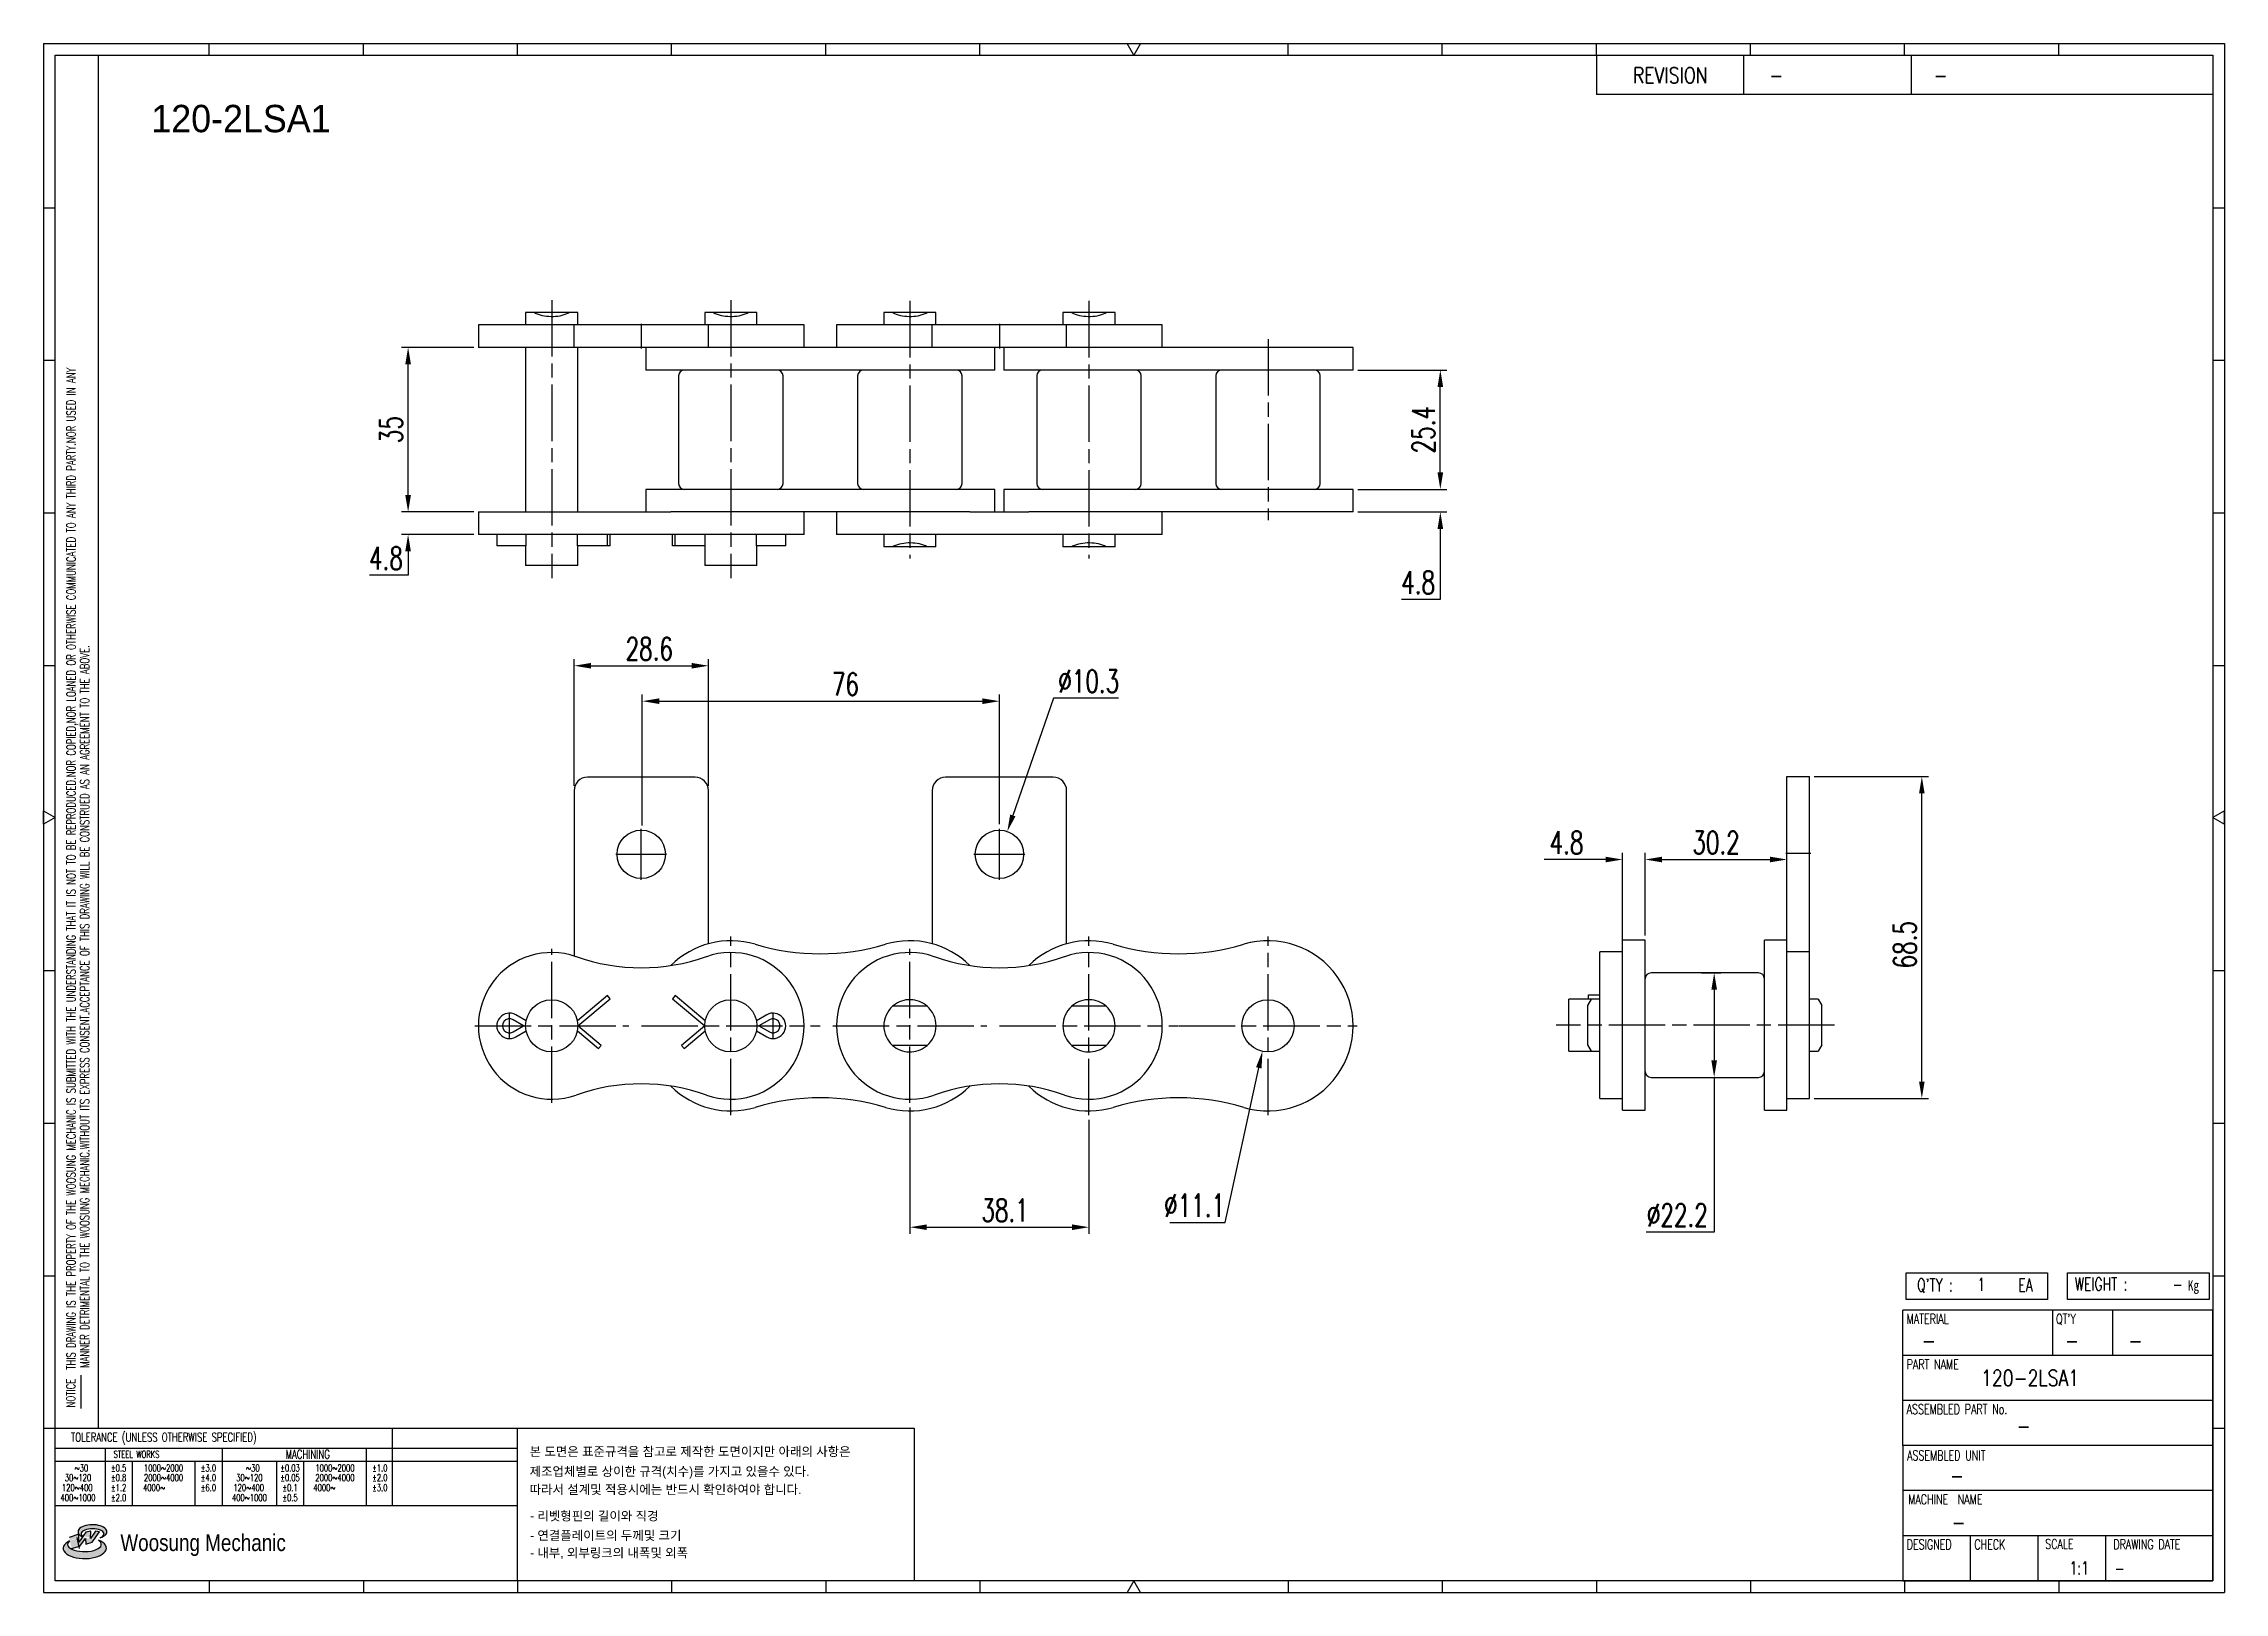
# Model space of a CAD drawing. Header units: millimetres. Extents: x 2124 to 2588, y 59 to 388.
import ezdxf
from ezdxf.enums import TextEntityAlignment as Align

# ---------------------------------------------------------------- set-up
doc = ezdxf.new("R2010")
doc.units = ezdxf.units.MM
doc.linetypes.add('AM_ISO08W050', pattern=[18, 12, -1.5, 3, -1.5])
doc.layers.get('Defpoints').update_dxf_attribs({"color": 80})
doc.layers.add('CL1', color=140, linetype='AM_ISO08W050', lineweight=25)
for name, color, linetype in [('S-DIM', 7, 'Continuous'), ('TITLE', 7, 'Continuous'), ('도면레이아웃', 7, 'Continuous')]:
    doc.layers.add(name, color=color, linetype=linetype)
doc.styles.add('HAN', font='ROMANS.shx', dxfattribs={"width": 0.7, "bigfont": 'whgtxt.shx'})
doc.styles.add('HKD_ST2', font='romans.shx', dxfattribs={"width": 0.7, "height": 4, "bigfont": '@extfont2.shx'})
doc.styles.add('HSG', font='SIMPLEX.shx', dxfattribs={"width": 0.7, "bigfont": 'HSG.shx'})
doc.styles.add('MtXpl_', font='Gulim.ttf')
doc.styles.add('SLDTEXTSTYLE4', font='arial.ttf', dxfattribs={"width": 0.8})
doc.dimstyles.new('AP2', dxfattribs={"dimscale": 2, "dimtxt": 2.4, "dimasz": 1.8, "dimexe": 0.7, "dimexo": 0.5, "dimgap": 0.6, "dimtad": 1, "dimtoh": 1, "dimdec": 1, "dimrnd": 0.01, "dimzin": 9, "dimdsep": 46, "dimtxsty": 'HSG', "dimcen": 0, "dimclrd": 251, "dimclre": 251, "dimclrt": 60, "dimazin": 2, "dimtp": 1, "dimtm": 1, "dimtfac": 0.5, "dimtdec": 1, "dimtofl": 0, "dimtmove": 0, "dimatfit": 3, "dimfxl": 0, "dimtvp": 1, "dimtolj": 2, "dimlwd": -1, "dimlwe": -1, "dimarcsym": 0})

# ---------------------------------------------------------------- blocks, each defined once
blk = doc.blocks.new('MAST')
at = {"layer": '도면레이아웃'}
h = blk.add_hatch(color=10, dxfattribs=at)
h.paths.add_polyline_path([(1.544, 35.177), (1.554, 34.966), (1.779, 35.034), (2.054, 35.422), (1.908, 35.446), (1.728, 35.167), (1.741, 35.439), (1.547, 35.405), (1.292, 35.041), (1.295, 35.33), (0.943, 35.208), (1.03, 34.8), (1.336, 34.885)])
edge = h.paths.add_edge_path()
edge.add_ellipse((1.795, 35.421), major_axis=(-0.53, 0), ratio=0.487785, start_angle=122.36065, end_angle=403.39574)
edge.add_line((1.411, 35.244), (1.419, 35.261))
edge.add_ellipse((1.798, 35.344), major_axis=(-0.423, 0), ratio=0.444396, start_angle=131.58977, end_angle=386.19408, ccw=False)
edge = h.paths.add_edge_path()
edge.add_ellipse((1.512, 34.815), major_axis=(-0.793, 0), ratio=0.480113, start_angle=314.67633, end_angle=590.85213)
edge.add_ellipse((1.501, 34.958), major_axis=(-0.62, 0), ratio=0.43311, start_angle=331.7024, end_angle=574.42495, ccw=False)
at = {"color": 140}
for p, q in [((0, 90.118), (80.15, 90.118)), ((0, 90.118), (0, 33.191)), ((80.15, 90.118), (80.15, 33.191)), ((57.068, 89.693), (57.068, 88.246)), ((62.47, 89.693), (62.47, 88.246)), ((68.635, 89.693), (68.635, 88.246)), ((79.725, 88.246), (57.068, 88.246)), ((68.449, 43.961), (68.449, 44.936)), ((68.449, 44.936), (73.654, 44.936)), ((73.654, 44.936), (73.654, 43.961)), ((74.39, 43.961), (74.39, 44.936)), ((74.39, 44.936), (79.595, 44.936)), ((79.595, 44.936), (79.595, 43.961)), ((68.336, 38.59), (68.336, 43.563)), ((79.725, 43.563), (68.336, 43.563)), ((73.654, 43.961), (68.449, 43.961)), ((73.827, 43.563), (73.827, 41.905)), ((79.595, 43.961), (74.39, 43.961)), ((76.037, 43.563), (76.037, 41.905)), ((79.725, 38.59), (79.725, 43.563)), ((79.725, 41.905), (68.336, 41.905)), ((79.725, 40.248), (68.336, 40.248)), ((68.336, 38.59), (68.336, 33.616)), ((79.725, 38.59), (68.336, 38.59)), ((79.725, 33.616), (79.725, 38.59)), ((79.725, 36.932), (68.336, 36.932)), ((79.725, 35.274), (68.336, 35.274)), ((70.822, 33.616), (70.822, 35.274)), ((73.309, 33.616), (73.309, 35.274)), ((75.796, 33.616), (75.796, 35.274)), ((0, 33.191), (80.15, 33.191)), ((68.336, 33.616), (79.725, 33.616))]:
    blk.add_line(p, q, dxfattribs=at)
for p, q in [((6.089, 89.693), (6.089, 90.118)), ((11.753, 89.693), (11.753, 90.118)), ((17.418, 89.693), (17.418, 90.118)), ((23.082, 89.693), (23.082, 90.118)), ((28.746, 89.693), (28.746, 90.118)), ((34.411, 89.693), (34.411, 90.118)), ((45.739, 89.693), (45.739, 90.118)), ((51.404, 89.693), (51.404, 90.118)), ((57.068, 89.693), (57.068, 90.118)), ((62.732, 89.693), (62.732, 90.118)), ((68.397, 89.693), (68.397, 90.118)), ((74.061, 89.693), (74.061, 90.118)), ((0, 84.085), (0.425, 84.085)), ((79.725, 84.085), (80.15, 84.085)), ((0, 78.478), (0.425, 78.478)), ((79.725, 78.478), (80.15, 78.478)), ((0, 72.87), (0.425, 72.87)), ((79.725, 72.87), (80.15, 72.87)), ((0, 67.262), (0.425, 67.262)), ((79.725, 67.262), (80.15, 67.262)), ((0, 56.047), (0.425, 56.047)), ((79.725, 56.047), (80.15, 56.047)), ((0, 50.439), (0.425, 50.439)), ((79.725, 50.439), (80.15, 50.439)), ((0, 44.832), (0.425, 44.832)), ((79.725, 44.832), (80.15, 44.832)), ((1.377, 39.947), (1.377, 41.174)), ((0, 39.224), (0.425, 39.224)), ((79.725, 39.224), (80.15, 39.224)), ((6.089, 33.616), (6.089, 33.191)), ((11.753, 33.616), (11.753, 33.191)), ((17.418, 33.616), (17.418, 33.191)), ((23.082, 33.616), (23.082, 33.191)), ((28.746, 33.616), (28.746, 33.191)), ((34.411, 33.616), (34.411, 33.191)), ((45.739, 33.616), (45.739, 33.191)), ((51.404, 33.616), (51.404, 33.191)), ((57.068, 33.616), (57.068, 33.191)), ((62.732, 33.616), (62.732, 33.191)), ((68.397, 33.616), (68.397, 33.191)), ((74.061, 33.616), (74.061, 33.191))]:
    blk.add_line(p, q)
at = {"color": 2}
for p, q in [((2.017, 39.224), (2.017, 89.693)), ((0.425, 39.224), (17.418, 39.224)), ((0.425, 38.487), (17.418, 38.487)), ((2.257, 38.487), (2.257, 36.382)), ((6.557, 38.5), (6.557, 36.382)), ((11.857, 38.487), (11.857, 36.382)), ((12.816, 39.224), (12.816, 36.382)), ((17.418, 33.616), (17.418, 39.224)), ((0.425, 38.012), (17.418, 38.012)), ((3.257, 38.012), (3.257, 36.382)), ((5.557, 38.012), (5.557, 36.382)), ((8.557, 38.012), (8.557, 36.382)), ((9.557, 38.026), (9.557, 36.382)), ((0.425, 36.382), (17.418, 36.382))]:
    blk.add_line(p, q, dxfattribs=at)
for points in [[(40.075, 89.693), (39.83, 90.118), (40.32, 90.118)], [(0.425, 61.679), (0, 61.433), (0, 61.924)], [(79.725, 61.679), (80.15, 61.433), (80.15, 61.924)], [(40.075, 33.616), (39.83, 33.191), (40.32, 33.191)]]:
    blk.add_lwpolyline(points, close=True)
at = {"color": 140}
blk.add_lwpolyline([(0.425, 89.693), (79.725, 89.693), (79.725, 33.616), (0.425, 33.616)], close=True, dxfattribs=at)
at = {"layer": '도면레이아웃'}
for p, q in [((1.295, 35.33), (0.943, 35.208)), ((1.547, 35.405), (1.292, 35.041)), ((1.292, 35.041), (1.295, 35.33)), ((1.741, 35.439), (1.547, 35.405)), ((1.908, 35.446), (1.728, 35.167)), ((1.728, 35.167), (1.741, 35.439)), ((1.779, 35.034), (2.054, 35.422)), ((2.054, 35.422), (1.908, 35.446)), ((1.03, 34.8), (1.336, 34.885)), ((1.224, 35.208), (1.311, 34.8)), ((1.224, 35.208), (1.224, 35.208)), ((1.336, 34.885), (1.544, 35.177)), ((1.419, 35.261), (1.411, 35.244)), ((1.544, 35.177), (1.554, 34.966)), ((1.554, 34.966), (1.779, 35.034))]:
    blk.add_line(p, q, dxfattribs=at)
for centre, major_axis, ratio, start_param, end_param in [((1.795, 35.421), (-0.53, 0), 0.487785, 2.135596, 7.040584), ((1.798, 35.344), (-0.423, 0), 0.444396, 2.296675, 6.740358), ((1.512, 34.815), (-0.793, 0), 0.480113, 5.492138, 10.312315), ((1.501, 34.958), (-0.62, 0), 0.43311, 5.789299, 10.025607)]:
    blk.add_ellipse(centre, major_axis=major_axis, ratio=ratio, start_param=start_param, end_param=end_param, dxfattribs=at)
for s, height, style, width, p in [('REVISION', 0.5806, 'HAN', 0.8, (58.415, 88.664)), ('-', 0.581, 'HAN', 0.8, (63.426, 88.664)), ('-', 0.581, 'HAN', 0.8, (69.468, 88.664)), ("Q'TY : ", 0.4746, 'HKD_ST2', 0.7, (68.857, 44.253)), ('1', 0.475, 'HKD_ST2', 0.7, (71.071, 44.275)), ('EA', 0.4746, 'HKD_ST2', 0.7, (72.578, 44.253)), ('WEIGHT : ', 0.4746, 'HKD_ST2', 0.7, (74.65, 44.286)), ('-', 0.581, 'HAN', 0.8, (69.029, 42.157)), ('-', 0.581, 'HAN', 0.8, (74.289, 42.157)), ('-', 0.581, 'HAN', 0.8, (76.623, 42.157)), ('-', 0.581, 'HAN', 0.8, (72.515, 39.013)), ('-', 0.581, 'HAN', 0.8, (70.067, 37.189)), ('-', 0.581, 'HAN', 0.8, (70.126, 35.48)), ('1:1', 0.4746, 'HKD_ST2', 0.7, (74.458, 33.848)), ('-', 0.475, 'HKD_ST2', 0.7, (76.112, 33.837))]:
    blk.add_text(s, height=height, dxfattribs=dict(style=style, width=width)).set_placement(p)
at = {"color": 6, "style": 'HKD_ST2', "width": 0.7}
for s, p in [(' THIS DRAWING IS THE PROPERTY OF THE WOOSUNG MECHANIC IS SUBMITTED WITH THE UNDERSTANDING THAT IT IS NOT TO BE REPRODUCED.NOR COPIED,NOR LOANED OR OTHERWISE COMMUNICATED TO ANY THIRD PARTY.NOR USED IN ANY', (1.173, 41.217)), ('MANNER DETRIMENTAL TO THE WOOSUNG MECHANIC.WITHOUT ITS EXPRESS CONSENT.ACCEPTANCE OF THIS DRAWING WILL BE CONSTRUED AS AN AGREEMENT TO THE ABOVE.', (1.672, 41.447))]:
    blk.add_text(s, height=0.326266, rotation=90, dxfattribs=at).set_placement(p)
at = {"style": 'HKD_ST2', "width": 0.7}
blk.add_text('-', height=0.475, dxfattribs=at).set_placement((78.613, 44.286), align=Align.RIGHT)
at = {"color": 254, "style": 'HKD_ST2', "width": 0.7}
for s, height, p in [('MATERIAL', 0.3651, (68.474, 43.425)), ("QT'Y", 0.3651, (73.965, 43.425)), ('PART NAME', 0.3651, (68.474, 41.756)), ('ASSEMBLED PART No.', 0.36511, (68.474, 40.109)), ('ASSEMBLED UNIT', 0.36511, (68.49, 38.408)), ('MACHINE  NAME', 0.36511, (68.532, 36.794)), ('DESIGNED', 0.3651, (68.474, 35.136)), ('CHECK', 0.3651, (70.961, 35.136)), ('SCALE', 0.3651, (73.566, 35.153)), ('DRAWING DATE', 0.36511, (76.071, 35.141))]:
    blk.add_text(s, height=height, dxfattribs=at).set_placement(p, align=Align.TOP_LEFT)
at = {"style": 'HKD_ST2', "width": 0.7}
blk.add_text('NOTICE', height=0.3263, rotation=90, dxfattribs=at).set_placement((1.163, 39.988))
blk.add_text('TOLERANCE (UNLESS OTHERWISE SPECIFIED)', height=0.32627, dxfattribs=at).set_placement((4.417, 38.896), align=Align.MIDDLE_CENTER)
at = {"color": 4, "style": 'HKD_ST2', "width": 0.7}
for s, height, p in [('%%12630', 0.261, (1.389, 37.762)), ('1000%%1262000', 0.26101, (4.407, 37.762)), ('%%12630', 0.261, (7.689, 37.762)), ('1000%%1262000', 0.26101, (10.707, 37.762)), ('120%%126400', 0.26101, (1.237, 37.045)), ('30%%126120', 0.261, (1.263, 37.411)), ('4000%%126', 0.261, (4.061, 37.045)), ('2000%%1264000', 0.26101, (4.407, 37.411)), ('120%%126400', 0.26101, (7.537, 37.045)), ('30%%126120', 0.261, (7.563, 37.411)), ('4000%%126', 0.261, (10.321, 37.045)), ('2000%%1264000', 0.26101, (10.707, 37.411)), ('400%%1261000', 0.26101, (1.263, 36.67)), ('400%%1261000', 0.26101, (7.563, 36.67))]:
    blk.add_text(s, height=height, dxfattribs=at).set_placement(p, align=Align.MIDDLE_CENTER)
for s, height, p in [('%%P0.5', 0.261, (2.757, 37.762)), ('STEEL WORKS', 0.26101, (3.416, 38.268)), ('%%P3.0', 0.261, (6.057, 37.762)), ('%%P0.03', 0.261, (9.057, 37.762)), ('MACHINING', 0.3263, (9.707, 38.27)), ('%%P1.0', 0.261, (12.357, 37.762)), ('%%P0.8', 0.261, (2.757, 37.411)), ('%%P1.2', 0.261, (2.757, 37.045)), ('%%P4.0', 0.261, (6.057, 37.411)), ('%%P6.0', 0.261, (6.057, 37.045)), ('%%P0.05', 0.261, (9.057, 37.411)), ('%%P0.1', 0.261, (9.057, 37.045)), ('%%P2.0', 0.261, (12.357, 37.411)), ('%%P3.0', 0.261, (12.357, 37.045)), ('%%P2.0', 0.261, (2.757, 36.67)), ('%%P0.5', 0.261, (9.057, 36.67))]:
    blk.add_text(s, height=height, dxfattribs=at).set_placement(p, align=Align.MIDDLE)
at = {"color": 1, "style": 'SLDTEXTSTYLE4', "width": 0.8}
blk.add_text('Woosung Mechanic', height=0.61957, dxfattribs=at).set_placement((2.822, 34.711))
at = {"layer": 'TITLE', "width": 0.8}
blk.add_text('Kg', height=0.3789, dxfattribs=at).set_placement((78.807, 44.286))
blk = doc.blocks.new('*D2')
at = {"layer": 'Defpoints', "color": 0, "transparency": 16777216}
for p in [(2402.6, 293.46), (2421.16, 293.46), (2402.6, 288.66)]:
    blk.add_point(p, dxfattribs=at)
at = {"layer": 'S-DIM', "color": 251, "linetype": 'ByBlock', "transparency": 16777216}
for p, q in [((2421.16, 297.06), (2421.16, 300.66)), ((2403.6, 293.46), (2422.56, 293.46)), ((2403.6, 288.66), (2422.56, 288.66)), ((2421.16, 285.06), (2421.16, 270.05)), ((2421.16, 270.05), (2412.92, 270.05))]:
    blk.add_line(p, q, dxfattribs=at)
at = {"layer": 'S-DIM', "color": 251, "transparency": 16777216}
for points in [[(2420.56, 297.06), (2421.76, 297.06), (2421.16, 293.46)], [(2420.56, 285.06), (2421.76, 285.06), (2421.16, 288.66)]]:
    blk.add_solid(points, dxfattribs=at)
at = {"layer": 'S-DIM', "color": 60, "transparency": 16777216, "insert": (2416.44, 273.65), "char_height": 4.8, "attachment_point": 5, "style": 'HSG'}
blk.add_mtext('\\A2;4.8', dxfattribs=at)
blk = doc.blocks.new('*D3')
at = {"layer": 'Defpoints', "color": 0, "transparency": 16777216}
for p in [(2402.6, 318.86), (2421.16, 318.86), (2402.6, 293.46)]:
    blk.add_point(p, dxfattribs=at)
at = {"layer": 'S-DIM', "color": 251, "linetype": 'ByBlock', "transparency": 16777216}
for p, q in [((2403.6, 318.86), (2422.56, 318.86)), ((2421.16, 297.06), (2421.16, 315.26)), ((2403.6, 293.46), (2422.56, 293.46))]:
    blk.add_line(p, q, dxfattribs=at)
at = {"layer": 'S-DIM', "color": 251, "transparency": 16777216}
for points in [[(2420.56, 315.26), (2421.76, 315.26), (2421.16, 318.86)], [(2420.56, 297.06), (2421.76, 297.06), (2421.16, 293.46)]]:
    blk.add_solid(points, dxfattribs=at)
at = {"layer": 'S-DIM', "color": 60, "transparency": 16777216, "insert": (2417.56, 306.16), "char_height": 4.8, "attachment_point": 5, "rotation": 90, "style": 'HSG'}
blk.add_mtext('\\A2;25.4', dxfattribs=at)
blk = doc.blocks.new('*D4')
at = {"layer": 'Defpoints', "color": 0, "transparency": 16777216}
for p in [(2201.54, 288.66), (2216.5, 288.66), (2216.5, 283.86)]:
    blk.add_point(p, dxfattribs=at)
at = {"layer": 'S-DIM', "color": 251, "linetype": 'ByBlock', "transparency": 16777216}
for p, q in [((2201.54, 292.26), (2201.54, 295.86)), ((2215.5, 288.66), (2200.14, 288.66)), ((2215.5, 283.86), (2200.14, 283.86)), ((2201.54, 280.26), (2201.54, 275.2)), ((2201.54, 275.2), (2193.3, 275.2))]:
    blk.add_line(p, q, dxfattribs=at)
at = {"layer": 'S-DIM', "color": 251, "transparency": 16777216}
for points in [[(2200.94, 292.26), (2202.14, 292.26), (2201.54, 288.66)], [(2200.94, 280.26), (2202.14, 280.26), (2201.54, 283.86)]]:
    blk.add_solid(points, dxfattribs=at)
at = {"layer": 'S-DIM', "color": 60, "transparency": 16777216, "insert": (2196.82, 278.8), "char_height": 4.8, "attachment_point": 5, "style": 'HSG'}
blk.add_mtext('\\A2;4.8', dxfattribs=at)
blk = doc.blocks.new('*D5')
at = {"layer": 'Defpoints', "color": 0, "transparency": 16777216}
for p in [(2201.54, 323.66), (2216.5, 323.66), (2216.5, 288.66)]:
    blk.add_point(p, dxfattribs=at)
at = {"layer": 'S-DIM', "color": 251, "linetype": 'ByBlock', "transparency": 16777216}
for p, q in [((2215.5, 323.66), (2200.14, 323.66)), ((2201.54, 292.26), (2201.54, 320.06)), ((2215.5, 288.66), (2200.14, 288.66))]:
    blk.add_line(p, q, dxfattribs=at)
at = {"layer": 'S-DIM', "color": 251, "transparency": 16777216}
for points in [[(2200.94, 320.06), (2202.14, 320.06), (2201.54, 323.66)], [(2200.94, 292.26), (2202.14, 292.26), (2201.54, 288.66)]]:
    blk.add_solid(points, dxfattribs=at)
at = {"layer": 'S-DIM', "color": 60, "transparency": 16777216, "insert": (2197.94, 306.16), "char_height": 4.8, "attachment_point": 5, "rotation": 90, "style": 'HSG'}
blk.add_mtext('\\A2;35', dxfattribs=at)
blk = doc.blocks.new('*D6')
at = {"layer": 'Defpoints', "color": 0, "transparency": 16777216}
for p in [(2265.45, 255.93), (2236.85, 229.35), (2265.45, 229.35)]:
    blk.add_point(p, dxfattribs=at)
at = {"layer": 'S-DIM', "color": 251, "linetype": 'ByBlock', "transparency": 16777216}
for p, q in [((2236.85, 230.35), (2236.85, 257.33)), ((2240.45, 255.93), (2261.85, 255.93)), ((2265.45, 230.35), (2265.45, 257.33))]:
    blk.add_line(p, q, dxfattribs=at)
at = {"layer": 'S-DIM', "color": 251, "transparency": 16777216}
for points in [[(2240.45, 256.53), (2240.45, 255.33), (2236.85, 255.93)], [(2261.85, 256.53), (2261.85, 255.33), (2265.45, 255.93)]]:
    blk.add_solid(points, dxfattribs=at)
at = {"layer": 'S-DIM', "color": 60, "transparency": 16777216, "insert": (2252.86, 259.53), "char_height": 4.8, "attachment_point": 5, "style": 'HSG'}
blk.add_mtext('\\A2;28.6', dxfattribs=at)
blk = doc.blocks.new('*D7')
at = {"layer": 'Defpoints', "color": 0, "transparency": 16777216}
for p in [(2327.35, 248.39), (2251.37, 220.96), (2327.35, 221.22)]:
    blk.add_point(p, dxfattribs=at)
at = {"layer": 'S-DIM', "color": 251, "linetype": 'ByBlock', "transparency": 16777216}
for p, q in [((2251.37, 221.96), (2251.37, 249.79)), ((2254.97, 248.39), (2323.75, 248.39)), ((2327.35, 222.22), (2327.35, 249.79))]:
    blk.add_line(p, q, dxfattribs=at)
at = {"layer": 'S-DIM', "color": 251, "transparency": 16777216}
for points in [[(2254.97, 248.99), (2254.97, 247.79), (2251.37, 248.39)], [(2323.75, 248.99), (2323.75, 247.79), (2327.35, 248.39)]]:
    blk.add_solid(points, dxfattribs=at)
at = {"layer": 'S-DIM', "color": 60, "transparency": 16777216, "insert": (2294.6, 251.99), "char_height": 4.8, "attachment_point": 5, "style": 'HSG'}
blk.add_mtext('\\A2;76', dxfattribs=at)
blk = doc.blocks.new('*D8')
at = {"layer": 'Defpoints', "color": 0, "transparency": 16777216}
for p in [(2329.03, 220.68), (2325.66, 210.95)]:
    blk.add_point(p, dxfattribs=at)
at = {"layer": 'S-DIM', "color": 251, "linetype": 'ByBlock', "transparency": 16777216}
for p, q in [((2338.83, 249.03), (2330.2, 224.08)), ((2352.67, 249.03), (2338.83, 249.03))]:
    blk.add_line(p, q, dxfattribs=at)
at = {"layer": 'S-DIM', "color": 251, "transparency": 16777216}
blk.add_solid([(2329.64, 224.28), (2330.77, 223.89), (2329.03, 220.68)], dxfattribs=at)
at = {"layer": 'S-DIM', "color": 60, "transparency": 16777216, "insert": (2346.35, 252.63), "char_height": 4.8, "attachment_point": 5, "style": 'HSG'}
blk.add_mtext('\\A2;∅10.3', dxfattribs=at)
blk = doc.blocks.new('*D9')
at = {"layer": 'Defpoints', "color": 0, "transparency": 16777216}
for p in [(2308.3, 162.93), (2346.4, 160.31), (2346.4, 136.46)]:
    blk.add_point(p, dxfattribs=at)
at = {"layer": 'S-DIM', "color": 251, "linetype": 'ByBlock', "transparency": 16777216}
for p, q in [((2308.3, 161.93), (2308.3, 135.06)), ((2346.4, 159.31), (2346.4, 135.06)), ((2311.9, 136.46), (2342.8, 136.46))]:
    blk.add_line(p, q, dxfattribs=at)
at = {"layer": 'S-DIM', "color": 251, "transparency": 16777216}
for points in [[(2311.9, 137.06), (2311.9, 135.86), (2308.3, 136.46)], [(2342.8, 137.06), (2342.8, 135.86), (2346.4, 136.46)]]:
    blk.add_solid(points, dxfattribs=at)
at = {"layer": 'S-DIM', "color": 60, "transparency": 16777216, "insert": (2328.55, 140.06), "char_height": 4.8, "attachment_point": 5, "style": 'HSG'}
blk.add_mtext('\\A2;38.1', dxfattribs=at)
blk = doc.blocks.new('*D10')
at = {"layer": 'Defpoints', "color": 0, "transparency": 16777216}
for p in [(2475.72, 190.58), (2475.72, 168.35), (2479.43, 168.35)]:
    blk.add_point(p, dxfattribs=at)
at = {"layer": 'S-DIM', "color": 251, "linetype": 'ByBlock', "transparency": 16777216}
for p, q in [((2476.72, 190.58), (2480.83, 190.58)), ((2479.43, 186.98), (2479.43, 171.95)), ((2476.72, 168.35), (2480.83, 168.35)), ((2479.43, 168.35), (2479.43, 135.42)), ((2479.43, 135.42), (2464.95, 135.42))]:
    blk.add_line(p, q, dxfattribs=at)
at = {"layer": 'S-DIM', "color": 251, "transparency": 16777216}
for points in [[(2478.83, 186.98), (2480.03, 186.98), (2479.43, 190.58)], [(2478.83, 171.95), (2480.03, 171.95), (2479.43, 168.35)]]:
    blk.add_solid(points, dxfattribs=at)
at = {"layer": 'S-DIM', "color": 60, "transparency": 16777216, "insert": (2471.59, 139.02), "char_height": 4.8, "attachment_point": 5, "style": 'HSG'}
blk.add_mtext('\\A2;%%c22.2', dxfattribs=at)
blk = doc.blocks.new('*D11')
at = {"layer": 'Defpoints', "color": 0, "transparency": 16777216}
for p in [(2499.72, 232.36), (2523.61, 232.36), (2499.72, 163.86)]:
    blk.add_point(p, dxfattribs=at)
at = {"layer": 'S-DIM', "color": 251, "linetype": 'ByBlock', "transparency": 16777216}
for p, q in [((2500.72, 232.36), (2525.01, 232.36)), ((2523.61, 167.46), (2523.61, 228.76)), ((2500.72, 163.86), (2525.01, 163.86))]:
    blk.add_line(p, q, dxfattribs=at)
at = {"layer": 'S-DIM', "color": 251, "transparency": 16777216}
for points in [[(2523.01, 228.76), (2524.21, 228.76), (2523.61, 232.36)], [(2523.01, 167.46), (2524.21, 167.46), (2523.61, 163.86)]]:
    blk.add_solid(points, dxfattribs=at)
at = {"layer": 'S-DIM', "color": 60, "transparency": 16777216, "insert": (2520.01, 196.57), "char_height": 4.8, "attachment_point": 5, "rotation": 90, "style": 'HSG'}
blk.add_mtext('\\A2;68.5', dxfattribs=at)
blk = doc.blocks.new('*D12')
at = {"layer": 'Defpoints', "color": 0, "transparency": 16777216}
for p in [(2464.72, 214.7), (2459.92, 196.57), (2464.72, 197.56)]:
    blk.add_point(p, dxfattribs=at)
at = {"layer": 'S-DIM', "color": 251, "linetype": 'ByBlock', "transparency": 16777216}
for p, q in [((2456.32, 214.7), (2443.28, 214.7)), ((2459.92, 197.57), (2459.92, 216.1)), ((2464.72, 198.56), (2464.72, 216.1)), ((2468.32, 214.7), (2471.92, 214.7))]:
    blk.add_line(p, q, dxfattribs=at)
at = {"layer": 'S-DIM', "color": 251, "transparency": 16777216}
for points in [[(2456.32, 215.3), (2456.32, 214.1), (2459.92, 214.7)], [(2468.32, 215.3), (2468.32, 214.1), (2464.72, 214.7)]]:
    blk.add_solid(points, dxfattribs=at)
at = {"layer": 'S-DIM', "color": 60, "transparency": 16777216, "insert": (2448, 218.3), "char_height": 4.8, "attachment_point": 5, "style": 'HSG'}
blk.add_mtext('\\A2;4.8', dxfattribs=at)
blk = doc.blocks.new('*D13')
at = {"layer": 'Defpoints', "color": 0, "transparency": 16777216}
for p in [(2494.92, 214.7), (2494.92, 214.7), (2464.72, 197.56)]:
    blk.add_point(p, dxfattribs=at)
at = {"layer": 'S-DIM', "color": 251, "linetype": 'ByBlock', "transparency": 16777216}
for p, q in [((2464.72, 198.56), (2464.72, 216.1)), ((2468.32, 214.7), (2491.32, 214.7)), ((2494.92, 215.7), (2494.92, 216.1))]:
    blk.add_line(p, q, dxfattribs=at)
at = {"layer": 'S-DIM', "color": 251, "transparency": 16777216}
for points in [[(2468.32, 215.3), (2468.32, 214.1), (2464.72, 214.7)], [(2491.32, 215.3), (2491.32, 214.1), (2494.92, 214.7)]]:
    blk.add_solid(points, dxfattribs=at)
at = {"layer": 'S-DIM', "color": 60, "transparency": 16777216, "insert": (2479.82, 218.3), "char_height": 4.8, "attachment_point": 5, "style": 'HSG'}
blk.add_mtext('\\A2;30.2', dxfattribs=at)
blk = doc.blocks.new('*D14')
at = {"layer": 'Defpoints', "color": 0, "transparency": 16777216}
for p in [(2385.68, 184.74), (2383.31, 173.89)]:
    blk.add_point(p, dxfattribs=at)
at = {"layer": 'S-DIM', "color": 251, "linetype": 'ByBlock', "transparency": 16777216}
for p, q in [((2375.35, 137.5), (2382.54, 170.37)), ((2363.59, 137.5), (2375.35, 137.5))]:
    blk.add_line(p, q, dxfattribs=at)
at = {"layer": 'S-DIM', "color": 251, "transparency": 16777216}
blk.add_solid([(2381.95, 170.5), (2383.13, 170.24), (2383.31, 173.89)], dxfattribs=at)
at = {"layer": 'S-DIM', "color": 60, "transparency": 16777216, "insert": (2368.87, 141.1), "char_height": 4.8, "attachment_point": 5, "style": 'HSG'}
blk.add_mtext('\\A2;∅11.1', dxfattribs=at)

msp = doc.modelspace()

# ---------------------------------------------------------------- linework, layer by layer
for p, q in [((2226.54, 331.06), (2226.54, 328.46)), ((2237.65, 331.06), (2226.54, 331.06)), ((2237.65, 328.46), (2237.65, 331.06)), ((2275.75, 331.06), (2264.64, 331.06)), ((2264.64, 331.06), (2264.64, 328.46)), ((2275.75, 328.46), (2275.75, 331.06)), ((2313.85, 331.06), (2302.74, 331.06)), ((2302.74, 331.06), (2302.74, 328.46)), ((2313.85, 328.46), (2313.85, 331.06)), ((2351.95, 331.06), (2340.84, 331.06)), ((2340.84, 331.06), (2340.84, 328.46)), ((2351.95, 328.46), (2351.95, 331.06)), ((2285.8, 328.46), (2216.5, 328.46)), ((2216.5, 328.46), (2216.5, 323.66)), ((2236.85, 323.66), (2236.85, 328.46)), ((2265.45, 323.66), (2265.45, 328.46)), ((2285.8, 323.66), (2285.8, 328.46)), ((2362, 328.46), (2292.7, 328.46)), ((2292.7, 328.46), (2292.7, 323.66)), ((2313.05, 323.66), (2313.05, 328.46)), ((2341.65, 323.66), (2341.65, 328.46)), ((2362, 323.66), (2362, 328.46)), ((2265.45, 323.66), (2216.5, 323.66)), ((2226.54, 323.66), (2226.54, 288.66)), ((2237.65, 288.66), (2237.65, 323.66)), ((2252.1, 323.66), (2252.1, 318.86)), ((2313.05, 323.66), (2265.45, 323.66)), ((2341.65, 323.66), (2313.05, 323.66)), ((2326.4, 318.86), (2326.4, 323.66)), ((2328.3, 323.66), (2328.3, 318.86)), ((2402.6, 323.66), (2341.65, 323.66)), ((2402.6, 318.86), (2402.6, 323.66)), ((2326.4, 318.86), (2252.1, 318.86)), ((2259.08, 317.59), (2259.08, 294.73)), ((2281.31, 294.73), (2281.31, 317.59)), ((2297.18, 317.59), (2297.18, 294.73)), ((2319.41, 294.73), (2319.41, 317.59)), ((2402.6, 318.86), (2328.3, 318.86)), ((2335.28, 317.59), (2335.28, 294.73)), ((2357.51, 294.73), (2357.51, 317.59)), ((2373.38, 317.59), (2373.38, 294.73)), ((2395.61, 294.73), (2395.61, 317.59)), ((2252.1, 293.46), (2252.1, 288.66)), ((2326.4, 293.46), (2252.1, 293.46)), ((2326.4, 288.66), (2326.4, 293.46)), ((2328.3, 293.46), (2328.3, 288.66)), ((2402.6, 293.46), (2328.3, 293.46)), ((2402.6, 288.66), (2402.6, 293.46)), ((2216.5, 288.66), (2257.42, 288.66)), ((2216.5, 288.66), (2216.5, 283.86)), ((2321.07, 288.66), (2257.42, 288.66)), ((2285.8, 283.86), (2285.8, 288.66)), ((2292.7, 288.66), (2292.7, 283.86)), ((2321.07, 288.66), (2333.62, 288.66)), ((2402.6, 288.66), (2333.62, 288.66)), ((2362, 283.86), (2362, 288.66)), ((2285.8, 283.86), (2216.5, 283.86)), ((2220.41, 283.86), (2220.41, 281.46)), ((2226.65, 281.46), (2226.65, 283.86)), ((2237.55, 281.46), (2237.55, 283.86)), ((2243.96, 281.46), (2243.96, 283.86)), ((2244.53, 281.46), (2244.53, 283.86)), ((2257.76, 281.46), (2257.76, 283.86)), ((2258.33, 281.46), (2258.33, 283.86)), ((2264.75, 281.46), (2264.75, 283.86)), ((2275.65, 281.46), (2275.65, 283.86)), ((2281.88, 281.46), (2281.88, 283.86)), ((2362, 283.86), (2292.7, 283.86)), ((2302.74, 283.86), (2302.74, 281.26)), ((2313.85, 281.26), (2313.85, 283.86)), ((2340.84, 283.86), (2340.84, 281.26)), ((2351.95, 281.26), (2351.95, 283.86)), ((2226.65, 281.46), (2220.41, 281.46)), ((2226.54, 281.46), (2226.54, 277.26)), ((2244.53, 281.46), (2237.55, 281.46)), ((2237.65, 277.26), (2237.65, 281.46)), ((2264.75, 281.46), (2257.76, 281.46)), ((2264.64, 281.46), (2264.64, 277.26)), ((2281.88, 281.46), (2275.65, 281.46)), ((2275.75, 277.26), (2275.75, 281.46)), ((2313.85, 281.26), (2302.74, 281.26)), ((2351.95, 281.26), (2340.84, 281.26)), ((2237.65, 277.26), (2226.54, 277.26)), ((2275.75, 277.26), (2264.64, 277.26)), ((2262.59, 232.21), (2239.71, 232.21)), ((2338.79, 232.21), (2315.91, 232.21)), ((2494.92, 197.56), (2494.92, 232.36)), ((2494.92, 232.36), (2499.72, 232.36)), ((2499.72, 163.86), (2499.72, 232.36)), ((2236.85, 229.35), (2236.85, 194.17)), ((2265.45, 196.78), (2265.45, 229.35)), ((2313.05, 229.35), (2313.05, 196.78)), ((2341.65, 196.78), (2341.65, 229.35)), ((2459.92, 195.06), (2455.12, 195.06)), ((2455.12, 163.86), (2455.12, 195.06)), ((2464.72, 197.56), (2459.92, 197.56)), ((2459.92, 161.36), (2459.92, 197.56)), ((2464.72, 161.36), (2464.72, 197.56)), ((2494.92, 197.56), (2490.12, 197.56)), ((2490.12, 161.36), (2490.12, 197.56)), ((2494.92, 161.36), (2494.92, 197.56)), ((2499.72, 195.06), (2494.92, 195.06)), ((2488.85, 190.58), (2465.99, 190.58)), ((2243.96, 185.77), (2237.55, 180.39)), ((2244.53, 185.09), (2243.96, 185.77)), ((2258.33, 185.77), (2257.76, 185.09)), ((2264.75, 180.39), (2258.33, 185.77)), ((2452.72, 185.02), (2452.72, 185.92)), ((2452.72, 185.92), (2455.12, 185.92)), ((2226.65, 180.39), (2224.46, 181.65)), ((2237.65, 179.31), (2244.53, 185.09)), ((2257.76, 185.09), (2264.64, 179.31)), ((2277.83, 181.65), (2275.65, 180.39)), ((2311.97, 183.48), (2304.62, 183.48)), ((2350.07, 183.48), (2342.72, 183.48)), ((2448.52, 173.91), (2448.52, 185.02)), ((2453.33, 185.02), (2448.52, 185.02)), ((2452.52, 183.63), (2453.33, 185.02)), ((2452.52, 175.3), (2452.52, 183.63)), ((2455.12, 185.02), (2453.33, 185.02)), ((2501.52, 185.02), (2499.72, 185.02)), ((2501.52, 185.02), (2502.32, 183.63)), ((2502.32, 175.3), (2502.32, 183.63)), ((2226.1, 179.31), (2223.86, 180.61)), ((2223.86, 178.02), (2226.1, 179.31)), ((2224.46, 176.98), (2226.65, 178.24)), ((2237.55, 178.24), (2242.03, 174.47)), ((2242.6, 175.16), (2237.65, 179.31)), ((2264.64, 179.31), (2259.69, 175.16)), ((2260.26, 174.47), (2264.75, 178.24)), ((2275.65, 178.24), (2277.83, 176.98)), ((2278.43, 180.61), (2276.19, 179.31)), ((2276.19, 179.31), (2278.43, 178.02)), ((2242.03, 174.47), (2242.6, 175.16)), ((2259.69, 175.16), (2260.26, 174.47)), ((2311.97, 175.15), (2304.62, 175.15)), ((2350.07, 175.15), (2342.72, 175.15)), ((2448.52, 173.91), (2453.33, 173.91)), ((2453.33, 173.91), (2452.52, 175.3)), ((2453.33, 173.91), (2455.12, 173.91)), ((2499.72, 173.91), (2501.52, 173.91)), ((2502.32, 175.3), (2501.52, 173.91)), ((2465.99, 168.35), (2488.85, 168.35)), ((2455.12, 163.86), (2459.92, 163.86)), ((2494.92, 163.86), (2499.72, 163.86)), ((2459.92, 161.36), (2464.72, 161.36)), ((2490.12, 161.36), (2494.92, 161.36))]:
    msp.add_line(p, q)
for points in [[(2228.42, 331.06), (2228.8, 330.88), (2229.2, 330.73), (2229.62, 330.59), (2230.07, 330.48), (2230.53, 330.39), (2231, 330.32), (2231.47, 330.28), (2231.96, 330.26), (2232.44, 330.26), (2232.92, 330.29), (2233.4, 330.35), (2233.87, 330.42), (2234.32, 330.52), (2234.75, 330.65), (2235.17, 330.79), (2235.56, 330.96), (2235.77, 331.06)], [(2266.52, 331.06), (2266.9, 330.88), (2267.3, 330.73), (2267.72, 330.59), (2268.17, 330.48), (2268.63, 330.39), (2269.1, 330.32), (2269.57, 330.28), (2270.06, 330.26), (2270.54, 330.26), (2271.02, 330.29), (2271.5, 330.35), (2271.97, 330.42), (2272.42, 330.52), (2272.85, 330.65), (2273.27, 330.79), (2273.66, 330.96), (2273.87, 331.06)], [(2304.62, 331.06), (2305, 330.88), (2305.4, 330.73), (2305.82, 330.59), (2306.27, 330.48), (2306.73, 330.39), (2307.2, 330.32), (2307.67, 330.28), (2308.16, 330.26), (2308.64, 330.26), (2309.12, 330.29), (2309.6, 330.35), (2310.07, 330.42), (2310.52, 330.52), (2310.95, 330.65), (2311.37, 330.79), (2311.76, 330.96), (2311.97, 331.06)], [(2342.72, 331.06), (2343.1, 330.88), (2343.5, 330.73), (2343.92, 330.59), (2344.37, 330.48), (2344.83, 330.39), (2345.3, 330.32), (2345.77, 330.28), (2346.26, 330.26), (2346.74, 330.26), (2347.22, 330.29), (2347.7, 330.35), (2348.17, 330.42), (2348.62, 330.52), (2349.05, 330.65), (2349.47, 330.79), (2349.86, 330.96), (2350.07, 331.06)], [(2311.97, 281.26), (2311.59, 281.43), (2311.19, 281.59), (2310.77, 281.72), (2310.32, 281.84), (2309.86, 281.93), (2309.39, 282), (2308.92, 282.04), (2308.43, 282.06), (2307.95, 282.05), (2307.47, 282.02), (2306.99, 281.97), (2306.52, 281.89), (2306.07, 281.79), (2305.64, 281.67), (2305.22, 281.52), (2304.83, 281.36), (2304.62, 281.26)], [(2350.07, 281.26), (2349.69, 281.43), (2349.29, 281.59), (2348.87, 281.72), (2348.42, 281.84), (2347.96, 281.93), (2347.49, 282), (2347.02, 282.04), (2346.53, 282.06), (2346.05, 282.05), (2345.57, 282.02), (2345.09, 281.97), (2344.62, 281.89), (2344.17, 281.79), (2343.74, 281.67), (2343.32, 281.52), (2342.93, 281.36), (2342.72, 281.26)], [(2311.97, 183.48), (2311.59, 183.78), (2311.19, 184.05), (2310.77, 184.29), (2310.32, 184.49), (2309.86, 184.64), (2309.39, 184.76), (2308.92, 184.83), (2308.43, 184.87), (2307.95, 184.86), (2307.47, 184.81), (2306.99, 184.71), (2306.52, 184.58), (2306.07, 184.4), (2305.64, 184.19), (2305.22, 183.94), (2304.83, 183.66), (2304.62, 183.48)], [(2350.07, 183.48), (2349.69, 183.78), (2349.29, 184.05), (2348.87, 184.29), (2348.42, 184.49), (2347.96, 184.64), (2347.49, 184.76), (2347.02, 184.83), (2346.53, 184.87), (2346.05, 184.86), (2345.57, 184.81), (2345.09, 184.71), (2344.62, 184.58), (2344.17, 184.4), (2343.74, 184.19), (2343.32, 183.94), (2342.93, 183.66), (2342.72, 183.48)], [(2304.62, 175.15), (2305, 174.84), (2305.4, 174.57), (2305.82, 174.34), (2306.27, 174.14), (2306.73, 173.98), (2307.2, 173.87), (2307.67, 173.79), (2308.16, 173.76), (2308.64, 173.77), (2309.12, 173.82), (2309.6, 173.91), (2310.07, 174.05), (2310.52, 174.22), (2310.95, 174.44), (2311.37, 174.69), (2311.76, 174.97), (2311.97, 175.15)], [(2342.72, 175.15), (2343.1, 174.84), (2343.5, 174.57), (2343.92, 174.34), (2344.37, 174.14), (2344.83, 173.98), (2345.3, 173.87), (2345.77, 173.79), (2346.26, 173.76), (2346.74, 173.77), (2347.22, 173.82), (2347.7, 173.91), (2348.17, 174.05), (2348.62, 174.22), (2349.05, 174.44), (2349.47, 174.69), (2349.86, 174.97), (2350.07, 175.15)]]:
    msp.add_lwpolyline(points)
at = {"color": 140}
msp.add_lwpolyline([(2224.82, 93.68), (2309.23, 93.68), (2309.23, 61.22), (2224.82, 61.22)], close=True, dxfattribs=at)
for centre, radius in [((2251.15, 215.81), 5.15), ((2327.35, 215.81), 5.15), ((2232.1, 179.31), 5.55), ((2270.2, 179.31), 5.55), ((2384.5, 179.31), 5.55)]:
    msp.add_circle(centre, radius)
for centre, radius, start, end in [((2260.35, 317.59), 1.27, 90, 180), ((2280.04, 317.59), 1.27, 0, 90), ((2298.45, 317.59), 1.27, 90, 180), ((2318.14, 317.59), 1.27, 0, 90), ((2336.55, 317.59), 1.27, 90, 180), ((2356.24, 317.59), 1.27, 0, 90), ((2374.65, 317.59), 1.27, 90, 180), ((2394.34, 317.59), 1.27, 0, 90), ((2260.35, 294.73), 1.27, 180, 270), ((2280.04, 294.73), 1.27, 270, 0), ((2298.45, 294.73), 1.27, 180, 270), ((2318.14, 294.73), 1.27, 270, 0), ((2336.55, 294.73), 1.27, 180, 270), ((2356.24, 294.73), 1.27, 270, 0), ((2374.65, 294.73), 1.27, 180, 270), ((2394.34, 294.73), 1.27, 270, 0), ((2239.71, 229.35), 2.86, 90, 180), ((2262.59, 229.35), 2.86, 0, 90), ((2315.91, 229.35), 2.86, 90, 180), ((2338.79, 229.35), 2.86, 0, 90), ((2232.1, 179.31), 15.6, 70.6253, 289.3747), ((2270.2, 179.31), 18.1, 73.423, 134.8983), ((2270.2, 179.31), 15.6, 250.6253, 109.3747), ((2289.25, 243.31), 48.67, 253.423, 286.577), ((2308.3, 179.31), 15.6, 70.6253, 289.3747), ((2308.3, 179.31), 18.1, 45.1017, 106.577), ((2346.4, 179.31), 18.1, 73.423, 134.8983), ((2346.4, 179.31), 15.6, 250.6253, 109.3747), ((2365.45, 243.31), 48.67, 253.423, 286.577), ((2384.5, 179.31), 18.1, 253.423, 106.577), ((2251.15, 233.49), 41.82, 250.6253, 289.3747), ((2327.35, 233.49), 41.82, 250.6253, 289.3747), ((2465.99, 189.31), 1.27, 90, 180), ((2488.85, 189.31), 1.27, 0, 90), ((2223.11, 179.31), 2.7, 60, 300), ((2279.18, 179.31), 2.7, 240, 120), ((2308.3, 179.31), 5.55, 131.4096, 228.5904), ((2308.3, 179.31), 5.56, 311.4096, 48.5904), ((2346.4, 179.31), 5.55, 131.4096, 228.5904), ((2346.4, 179.31), 5.55, 311.4096, 48.5904), ((2223.11, 179.31), 1.5, 60, 300), ((2279.18, 179.31), 1.5, 240, 120), ((2465.99, 169.62), 1.27, 180, 270), ((2488.85, 169.62), 1.27, 270, 0), ((2251.15, 125.14), 41.82, 70.6253, 109.3747), ((2270.2, 179.31), 18.1, 225.1017, 286.577), ((2289.25, 115.32), 48.67, 73.423, 106.577), ((2308.3, 179.31), 18.1, 253.423, 314.8983), ((2327.35, 125.14), 41.82, 70.6253, 109.3747), ((2346.4, 179.31), 18.1, 225.1017, 286.577), ((2365.45, 115.32), 48.67, 73.423, 106.577)]:
    msp.add_arc(centre, radius, start, end)
at = {"layer": 'CL1'}
for p, q in [((2232.1, 333.75), (2232.1, 274.57)), ((2270.2, 333.75), (2270.2, 274.57)), ((2308.3, 333.55), (2308.3, 278.77)), ((2346.4, 333.55), (2346.4, 278.77)), ((2251.15, 328.7), (2251.15, 323.42)), ((2327.35, 328.7), (2327.35, 323.42)), ((2384.5, 325.41), (2384.5, 286.91)), ((2251.15, 210.41), (2251.15, 221.22)), ((2327.35, 210.41), (2327.35, 221.22)), ((2245.74, 215.81), (2256.55, 215.81)), ((2321.94, 215.81), (2332.75, 215.81)), ((2499.96, 215.96), (2494.68, 215.96)), ((2232.1, 162.93), (2232.1, 195.69)), ((2270.2, 160.31), (2270.2, 198.32)), ((2308.3, 162.93), (2308.3, 195.69)), ((2346.4, 160.31), (2346.4, 198.32)), ((2384.5, 160.31), (2384.5, 198.32)), ((2223.11, 176.48), (2223.11, 182.15)), ((2279.18, 176.48), (2279.18, 182.15)), ((2215.72, 179.31), (2248.48, 179.31)), ((2251.19, 179.31), (2289.2, 179.31)), ((2291.92, 179.31), (2324.68, 179.31)), ((2327.39, 179.31), (2365.4, 179.31)), ((2365.49, 179.31), (2403.5, 179.31)), ((2505.01, 179.46), (2445.83, 179.46))]:
    msp.add_line(p, q, dxfattribs=at)

# ---------------------------------------------------------------- block references
at = {"color": 140, "xscale": 5.789039607713443, "yscale": 5.789039607713443, "zscale": 5.789039607713443}
msp.add_blockref('MAST', (2123.99, -133.39), dxfattribs=at)

# ---------------------------------------------------------------- texts
at = {"color": 254, "style": 'MtXpl_'}
msp.add_text('120-2LSA1', height=5.826, dxfattribs=at).set_placement((2146.91, 369.45))
at = {"style": 'HAN', "width": 0.8}
msp.add_text('120-2LSA1', height=3.361, dxfattribs=at).set_placement((2536.21, 102.72))
at = {"color": 140, "style": 'MtXpl_'}
for s, p in [('본 도면은 표준규격을 참고로 제작한 도면이지만 아래의 사항은', (2227.39, 87.77)), ('제조업체별로 상이한 규격(치수)를 가지고 있을수 있다.', (2227.39, 83.54)), ('따라서 설계및 적용시에는 반드시 확인하여야 합니다.', (2227.39, 79.69)), ('- 리벳형핀의 길이와 직경', (2227.49, 74.06)), ('- 연결플레이트의 두께및 크기', (2227.49, 69.92)), ('- 내부, 외부링크의 내폭및 외폭', (2227.49, 66.21))]:
    msp.add_text(s, height=1.9419, dxfattribs=at).set_placement(p)

# ---------------------------------------------------------------- dimensions: what is measured, and where the dimension line sits
at = {"layer": 'S-DIM'}
for base, p1, p2, picture, middle in [((2201.54, 323.66), (2216.5, 288.66), (2216.5, 323.66), '*D5', (2197.94, 306.16)), ((2421.16, 318.86), (2402.6, 293.46), (2402.6, 318.86), '*D3', (2417.56, 306.16))]:
    dim = msp.add_linear_dim(base=base, p1=p1, p2=p2, angle=90, dimstyle='AP2', override={"dimtmove": 1}, dxfattribs=at)
    dim.commit()
    dim.dimension.update_dxf_attribs({"geometry": picture, "text_midpoint": middle})
for base, p1, p2, picture, middle in [((2421.16, 293.46), (2402.6, 288.66), (2402.6, 293.46), '*D2', (2416.44, 270.05)), ((2201.54, 288.66), (2216.5, 283.86), (2216.5, 288.66), '*D4', (2196.82, 275.2)), ((2523.61, 232.36), (2499.72, 163.86), (2499.72, 232.36), '*D11', (2523.61, 196.57))]:
    dim = msp.add_linear_dim(base=base, p1=p1, p2=p2, angle=90, dimstyle='AP2', dxfattribs=at)
    dim.commit()
    dim.dimension.update_dxf_attribs({"geometry": picture, "text_midpoint": middle, "dimtype": 128})
for base, p1, p2, picture, middle in [((2265.45, 255.93), (2236.85, 229.35), (2265.45, 229.35), '*D6', (2252.86, 255.93)), ((2327.35, 248.39), (2251.37, 220.96), (2327.35, 221.22), '*D7', (2294.6, 248.39)), ((2464.72, 214.7), (2459.92, 196.57), (2464.72, 197.56), '*D12', (2448, 214.7)), ((2346.4, 136.46), (2308.3, 162.93), (2346.4, 160.31), '*D9', (2328.55, 136.46))]:
    dim = msp.add_linear_dim(base=base, p1=p1, p2=p2, dimstyle='AP2', dxfattribs=at)
    dim.commit()
    dim.dimension.update_dxf_attribs({"geometry": picture, "text_midpoint": middle, "dimtype": 128})
for p1, p2, picture, middle in [((2325.66, 210.95), (2329.03, 220.68), '*D8', (2346.35, 249.03)), ((2385.68, 184.74), (2383.31, 173.89), '*D14', (2368.87, 137.5))]:
    dim = msp.add_diameter_dim_2p(p1=p1, p2=p2, dimstyle='AP2', dxfattribs=at)
    dim.commit()
    dim.dimension.update_dxf_attribs({"geometry": picture, "text_midpoint": middle, "dimtype": 131})
dim = msp.add_linear_dim(base=(2494.92, 214.7), p1=(2464.72, 197.56), p2=(2494.92, 214.7), dimstyle='AP2', override={"dimtmove": 1}, dxfattribs=at)
dim.commit()
dim.dimension.update_dxf_attribs({"geometry": '*D13', "text_midpoint": (2479.82, 218.3)})
dim = msp.add_linear_dim(base=(2479.43, 168.35), p1=(2475.72, 190.58), p2=(2475.72, 168.35), angle=90, text='%%c<>', dimstyle='AP2', dxfattribs=at)
dim.commit()
dim.dimension.update_dxf_attribs({"geometry": '*D10', "text_midpoint": (2471.59, 135.42), "dimtype": 128})

doc.saveas('drawing.dxf')
